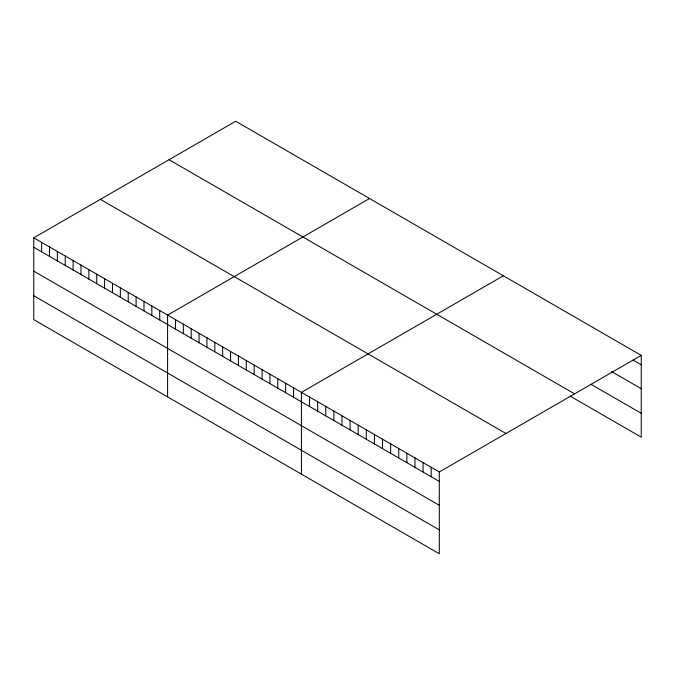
<?xml version="1.0" encoding="UTF-8"?>
<svg xmlns="http://www.w3.org/2000/svg" width="675" height="675" viewBox="0 0 675 675"><rect width="100%" height="100%" fill="white"/><g stroke="black" fill="none" stroke-linecap="round" stroke-linejoin="round"><path stroke-width="1.01" d="M33.75 237.828L439.307 471.977L439.307 553.762L33.75 319.621L33.75 237.828L235.693 121.238L641.25 355.379L641.25 437.172L570.054 396.065M369.529 198.509L167.586 315.098L167.586 396.883M503.364 275.771L301.421 392.361L301.421 474.154M439.307 471.977L641.25 355.379M633.142 360.129L641.25 364.812M611.508 371.52L641.25 388.69M590.777 384.159L641.25 413.294M169.054 159.713L574.611 393.854M100.389 199.353L505.946 433.502M33.75 247.261L439.307 481.41M33.75 271.139L439.307 505.288M33.75 295.743L439.307 529.883M431.198 467.294L431.198 476.727M423.082 462.611L423.082 472.044M414.973 457.928L414.973 467.362M406.865 453.246L406.865 462.679M398.748 448.563L398.748 457.996M390.639 443.88L390.639 453.313M382.531 439.197L382.531 448.63M374.414 434.514L374.414 443.947M366.306 429.832L366.306 439.265M358.197 425.149L358.197 434.582M350.08 420.466L350.08 429.899M341.972 415.783L341.972 425.216M333.863 411.1L333.863 420.533M325.747 406.409L325.747 415.851M317.638 401.726L317.638 411.168M309.53 397.043L309.53 406.485M293.541 387.821L293.541 397.254M285.668 383.273L285.668 392.707M277.796 378.726L277.796 388.159M269.924 374.186L269.924 383.619M262.052 369.638L262.052 379.072M254.18 365.091L254.18 374.524M246.308 360.551L246.308 369.984M238.435 356.003L238.435 365.437M230.563 351.456L230.563 360.889M222.691 346.916L222.691 356.349M214.819 342.368L214.819 351.802M206.947 337.821L206.947 347.254M199.074 333.281L199.074 342.714M191.202 328.733L191.202 338.167M183.33 324.186L183.33 333.619M175.458 319.638L175.458 329.071M159.713 310.551L159.713 319.984M151.841 306.003L151.841 315.436M143.969 301.463L143.969 310.897M136.097 296.916L136.097 306.349M128.225 292.368L128.225 301.801M120.344 287.828L120.344 297.262M112.472 283.281L112.472 292.714M104.6 278.733L104.6 288.166M96.728 274.193L96.728 283.627M88.855 269.646L88.855 279.079M80.983 265.098L80.983 274.531M73.111 260.558L73.111 269.992M65.239 256.011L65.239 265.444M57.367 251.463L57.367 260.896M49.494 246.915L49.494 256.348M41.622 242.376L41.622 251.809"/></g></svg>
